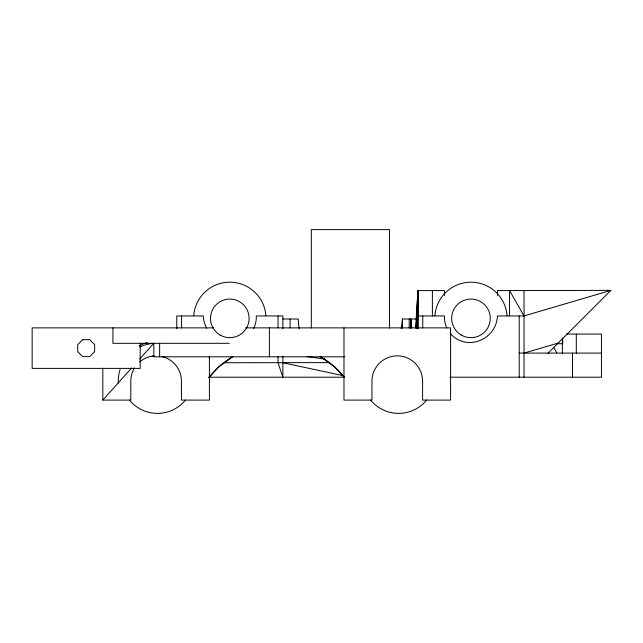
<?xml version="1.0" encoding="UTF-8"?>
<svg xmlns="http://www.w3.org/2000/svg" width="643" height="643" viewBox="0 0 643 643"><rect width="100%" height="100%" fill="white"/><g stroke="black" fill="none" stroke-linecap="round" stroke-linejoin="round"><path stroke-width="0.96" d="M417.765 328.428L417.918 290.588L444.442 290.588L444.442 295.467M417.588 328.428L417.918 290.588L415.611 327.826M417.331 328.428L417.918 290.588L416.117 328.428M417.002 328.428L417.918 290.588L417.918 328.742M416.6 328.428L417.918 290.588M401.216 328.629L402.478 319L416.656 319M134.516 367.941A25.326 25.326 0 0 0 130.786 381.178L130.786 400.107L102.816 400.107L131.678 367.973M139.732 359.003L153.83 343.314L153.83 356.817L344.471 356.817M209.216 377.481L218.596 367.057L233.28 356.391A86.821 86.821 0 0 0 208.766 377.513M547.691 353.546L610.85 290.387L497.497 290.588L497.497 295.467M450.63 333.813A25.318 25.318 0 0 0 470.973 342.478A27.938 27.938 0 0 0 497.497 315.954L524.029 315.954L610.85 290.387M524.029 353.095L558.132 343.105M152.15 356.166L153.83 356.029M224.335 362.74L329.537 362.604M417.918 315.954L444.442 315.954A25.318 25.318 0 0 0 446.797 327.93M282.864 319L298.296 319A52.091 52.091 0 0 0 299.204 328.702M213.709 327.874L32.15 327.874L32.15 368.391L140.19 368.391L140.19 343.314M245.489 327.874L450.574 327.874L450.574 400.107L422.596 400.107L422.596 381.178A25.326 25.326 0 0 0 397.278 355.852A25.326 25.326 0 0 0 371.951 381.178L371.951 400.107L343.981 400.107L343.981 327.874M566.354 334.071L601.446 334.071L601.446 377.208L449.947 377.208M229.278 343.314L112.895 343.314L112.943 327.874M556.468 343.716L562.721 343.716L562.721 338.893M519.206 353.095L601.446 353.095M209.152 377.208L344.664 377.208M306.695 356.576L324.57 359.019M282.864 362.74L342.558 375.528M162.792 356.817L163.933 357.09M343.981 377.264L334.786 367.057L320.101 356.391A86.821 86.821 0 0 1 344.624 377.513M553.936 347.927L556.83 352.943M524.029 315.954L509.561 290.588L509.561 315.954M411.737 327.826L410.941 319L410.941 328.034M576.305 334.071L576.305 353.128M572.503 353.095L572.503 377.208M562.376 337.929L562.376 353.562M524.029 290.588L524.029 377.208M519.206 315.954L519.206 377.208M432.385 290.588L432.385 315.954M422.74 315.954L422.74 327.898M410.588 319L410.588 328.034M409.197 319L409.197 328.034M402.478 319L402.478 328.034M389.457 328.01L389.457 229.615L311.316 229.615L311.316 328.01M290.097 319L290.097 327.946M282.864 328.742L282.864 315.954L256.332 315.954A25.559 25.559 0 0 1 253.511 328.661M282.864 356.15L282.864 377.208L278.041 362.74L278.041 356.769M278.041 315.954L278.041 327.898M269.393 327.874L269.393 356.817M209.409 356.262L209.409 400.107L181.43 400.107L181.43 381.178A25.326 25.326 0 0 0 162.02 356.552M209.321 356.841L209.321 358.464M181.575 315.954L181.575 327.898M176.753 328.742L176.753 315.954L203.276 315.954A27.617 27.617 0 0 0 206.708 328.26M159.625 343.314L159.625 356.817M102.816 368.222L102.816 400.107M434.909 315.56A36.177 36.177 0 0 1 470.973 282.189A36.177 36.177 0 0 1 507.038 315.56M193.736 315.56A36.177 36.177 0 0 1 229.808 282.189A36.177 36.177 0 0 1 265.872 315.56M426.711 400.002A36.177 36.177 0 0 1 370.529 400.002M139.668 361.921A25.326 25.326 0 0 1 154.119 355.933M118.296 383.156A37.865 37.865 0 0 1 120.096 369.476M139.804 347.003A37.865 37.865 0 0 1 154.127 343.362M185.546 400.002A36.177 36.177 0 0 1 129.364 400.002M139.394 345.87A36.177 36.177 0 0 1 147.151 342.534M82.666 339.665L77.707 344.632L77.707 351.641L82.666 356.6L89.674 356.6L94.642 351.641L94.642 344.632L89.674 339.665L82.666 339.665M220.163 335.075A19.29 19.29 0 0 0 249.098 318.365A19.29 19.29 0 0 0 220.163 301.655A19.29 19.29 0 0 0 220.163 335.075M461.328 335.075A19.29 19.29 0 0 0 490.263 318.365A19.29 19.29 0 0 0 461.328 301.655A19.29 19.29 0 0 0 461.328 335.075"/></g></svg>
